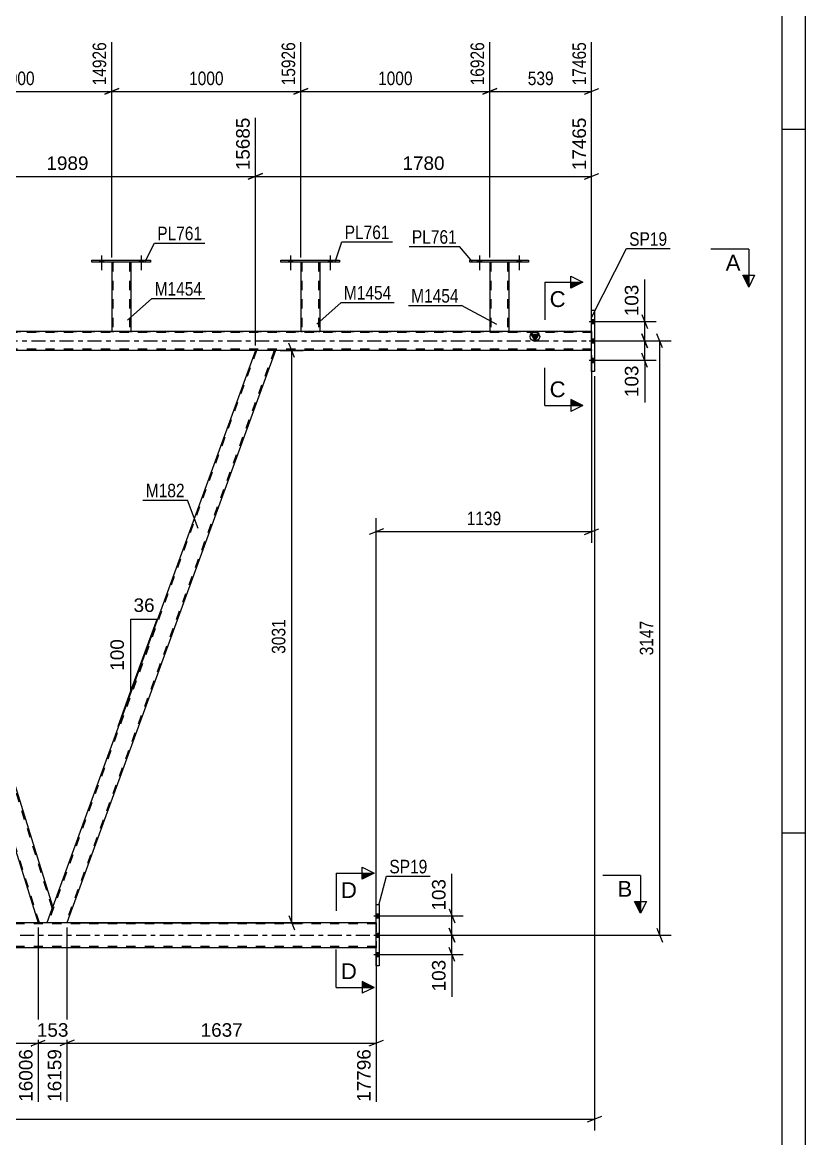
# Model space of a CAD drawing. Header units: millimetres. Extents: x -116 to 725, y -402 to 192.
# Drawn here: x 559.4 to 725.2, y -169 to 67.5 of the extents above; entities that cross this region are included whole.
import ezdxf

# ---------------------------------------------------------------- set-up
doc = ezdxf.new("R2010")
doc.units = ezdxf.units.MM
doc.linetypes.add('DXK_LINE_DOT2', pattern=[3.9198, 1.9599, -1.9599])
doc.linetypes.add('DXK_LINE_DOT3', pattern=[5.9187, 2.979, -0.9799, 0.9799, -0.9799])
doc.styles.add('Arial', font='ARIAL.TTF', dxfattribs={"height": 0.2})
doc.styles.add('Arial Narrow', font='ARIALN.TTF', dxfattribs={"height": 0.2})

# ---------------------------------------------------------------- blocks, each defined once
blk = doc.blocks.new('Unknown-203723472-1133')
at = {"color": 5, "linetype": 'Continuous'}
for p, q in [((725.23, -402.25), (725.23, 191.75)), ((720.23, -397.25), (720.23, 186.75)), ((725.23, 44.75), (720.23, 44.75)), ((725.23, -104.25), (720.23, -104.25))]:
    blk.add_line(p, q, dxfattribs=at)
blk = doc.blocks.new('Bolt-203723472-4488 - 4481')
at = {"linetype": 'Continuous'}
for points in [[(655.73, 16.64), (656.61, 16.64), (656.61, 17.12), (655.73, 17.12)], [(664.13, 16.64), (665.01, 16.64), (665.01, 17.12), (664.13, 17.12)]]:
    blk.add_hatch(color=1, dxfattribs=at).paths.add_polyline_path(points)
at = {"color": 1, "linetype": 'Continuous'}
for p, q in [((655.73, 17.12), (655.73, 16.64)), ((656.17, 18.12), (656.17, 15)), ((656.61, 17.12), (656.61, 16.64)), ((664.13, 17.12), (664.13, 16.64)), ((664.57, 18.12), (664.57, 15)), ((665.01, 17.12), (665.01, 16.64))]:
    blk.add_line(p, q, dxfattribs=at)
blk = doc.blocks.new('Bolt-203723472-4487 - 4481')
at = {"linetype": 'Continuous'}
for points in [[(655.73, 16.64), (656.61, 16.64), (656.61, 17.12), (655.73, 17.12)], [(664.13, 16.64), (665.01, 16.64), (665.01, 17.12), (664.13, 17.12)]]:
    blk.add_hatch(color=1, dxfattribs=at).paths.add_polyline_path(points)
at = {"color": 1, "linetype": 'Continuous'}
for p, q in [((655.73, 17.12), (655.73, 16.64)), ((656.17, 18.12), (656.17, 15)), ((656.61, 17.12), (656.61, 16.64)), ((664.13, 17.12), (664.13, 16.64)), ((664.57, 18.12), (664.57, 15)), ((665.01, 17.12), (665.01, 16.64))]:
    blk.add_line(p, q, dxfattribs=at)
blk = doc.blocks.new('Bolt-203723472-4489 - 4481')
at = {"linetype": 'Continuous'}
for points in [[(615.73, 16.64), (616.61, 16.64), (616.61, 17.12), (615.73, 17.12)], [(624.13, 16.64), (625.01, 16.64), (625.01, 17.12), (624.13, 17.12)]]:
    blk.add_hatch(color=1, dxfattribs=at).paths.add_polyline_path(points)
at = {"color": 1, "linetype": 'Continuous'}
for p, q in [((615.73, 17.12), (615.73, 16.64)), ((616.17, 18.12), (616.17, 15)), ((616.61, 17.12), (616.61, 16.64)), ((624.13, 17.12), (624.13, 16.64)), ((624.57, 18.12), (624.57, 15)), ((625.01, 17.12), (625.01, 16.64))]:
    blk.add_line(p, q, dxfattribs=at)
blk = doc.blocks.new('Bolt-203723472-4490 - 4481')
at = {"linetype": 'Continuous'}
for points in [[(615.73, 16.64), (616.61, 16.64), (616.61, 17.12), (615.73, 17.12)], [(624.13, 16.64), (625.01, 16.64), (625.01, 17.12), (624.13, 17.12)]]:
    blk.add_hatch(color=1, dxfattribs=at).paths.add_polyline_path(points)
at = {"color": 1, "linetype": 'Continuous'}
for p, q in [((615.73, 17.12), (615.73, 16.64)), ((616.17, 18.12), (616.17, 15)), ((616.61, 17.12), (616.61, 16.64)), ((624.13, 17.12), (624.13, 16.64)), ((624.57, 18.12), (624.57, 15)), ((625.01, 17.12), (625.01, 16.64))]:
    blk.add_line(p, q, dxfattribs=at)
blk = doc.blocks.new('Bolt-203723472-4491 - 4481')
at = {"linetype": 'Continuous'}
for points in [[(575.73, 16.64), (576.61, 16.64), (576.61, 17.12), (575.73, 17.12)], [(584.13, 16.64), (585.01, 16.64), (585.01, 17.12), (584.13, 17.12)]]:
    blk.add_hatch(color=1, dxfattribs=at).paths.add_polyline_path(points)
at = {"color": 1, "linetype": 'Continuous'}
for p, q in [((575.73, 17.12), (575.73, 16.64)), ((576.17, 18.12), (576.17, 15)), ((576.61, 17.12), (576.61, 16.64)), ((584.13, 17.12), (584.13, 16.64)), ((584.57, 18.12), (584.57, 15)), ((585.01, 17.12), (585.01, 16.64))]:
    blk.add_line(p, q, dxfattribs=at)
blk = doc.blocks.new('Bolt-203723472-4492 - 4481')
at = {"linetype": 'Continuous'}
for points in [[(575.73, 16.64), (576.61, 16.64), (576.61, 17.12), (575.73, 17.12)], [(584.13, 16.64), (585.01, 16.64), (585.01, 17.12), (584.13, 17.12)]]:
    blk.add_hatch(color=1, dxfattribs=at).paths.add_polyline_path(points)
at = {"color": 1, "linetype": 'Continuous'}
for p, q in [((575.73, 17.12), (575.73, 16.64)), ((576.17, 18.12), (576.17, 15)), ((576.61, 17.12), (576.61, 16.64)), ((584.13, 17.12), (584.13, 16.64)), ((584.57, 18.12), (584.57, 15)), ((585.01, 17.12), (585.01, 16.64))]:
    blk.add_line(p, q, dxfattribs=at)
blk = doc.blocks.new('Part-203723472-4608 - 4481')
at = {"color": 7, "linetype": 'DXK_LINE_DOT2'}
for p, q in [((578.37, 16.65), (578.37, 16.65)), ((578.37, 16.65), (578.37, 16.64)), ((578.37, 16.64), (578.37, 16.65)), ((578.41, 16.65), (578.37, 16.65)), ((578.37, 16.65), (578.41, 16.65)), ((578.52, 16.65), (578.41, 16.65)), ((578.41, 16.65), (578.52, 16.65)), ((578.63, 16.65), (578.52, 16.65)), ((578.52, 16.65), (578.67, 16.65)), ((578.61, 16.65), (578.61, 16.65)), ((578.61, 16.65), (578.61, 2)), ((578.63, 16.65), (578.61, 16.65)), ((578.61, 16.65), (578.63, 16.65)), ((582.08, 16.65), (578.63, 16.65)), ((578.69, 16.65), (578.63, 16.65)), ((578.63, 16.65), (578.69, 16.65)), ((582.08, 16.65), (578.67, 16.65)), ((581.99, 16.65), (578.69, 16.65)), ((578.69, 16.65), (578.76, 16.65)), ((582.06, 16.65), (578.76, 16.65)), ((582.06, 16.65), (581.99, 16.65)), ((582.12, 16.65), (582.06, 16.65)), ((582.06, 16.65), (582.12, 16.65)), ((582.08, 16.65), (582.23, 16.65)), ((582.23, 16.65), (582.08, 16.65)), ((582.13, 16.65), (582.12, 16.65)), ((582.12, 16.65), (582.13, 16.65)), ((582.13, 16.65), (582.13, 16.65)), ((582.13, 16.65), (582.13, 2)), ((582.23, 16.65), (582.34, 16.65)), ((582.34, 16.65), (582.23, 16.65)), ((582.34, 16.65), (582.37, 16.65)), ((582.37, 16.65), (582.34, 16.65)), ((582.37, 16.65), (582.37, 16.65)), ((582.37, 16.65), (582.37, 16.64)), ((582.37, 16.64), (582.37, 16.65)), ((578.37, 2), (578.41, 2)), ((578.41, 2), (578.52, 2)), ((578.52, 2), (578.67, 2)), ((578.63, 2), (578.61, 2)), ((578.61, 2), (578.63, 2)), ((578.69, 2), (578.63, 2)), ((578.63, 2), (578.67, 2)), ((582.08, 2), (578.67, 2)), ((578.67, 2), (578.69, 2)), ((581.99, 2), (578.69, 2)), ((578.69, 2), (578.76, 2)), ((582.12, 2), (578.76, 2)), ((582.06, 2), (581.99, 2)), ((582.12, 2), (582.06, 2)), ((582.08, 2), (582.23, 2)), ((582.13, 2), (582.12, 2)), ((582.12, 2), (582.13, 2)), ((582.23, 2), (582.34, 2)), ((582.34, 2), (582.37, 2))]:
    blk.add_line(p, q, dxfattribs=at)
at = {"color": 2, "linetype": 'Continuous'}
for p, q in [((578.37, 16.64), (578.37, 2)), ((582.37, 16.64), (582.37, 2)), ((578.41, 2), (578.37, 2)), ((578.52, 2), (578.41, 2)), ((578.67, 2), (578.52, 2)), ((582.08, 2), (578.67, 2)), ((582.23, 2), (582.08, 2)), ((582.34, 2), (582.23, 2)), ((582.37, 2), (582.34, 2))]:
    blk.add_line(p, q, dxfattribs=at)
blk = doc.blocks.new('Part-203723472-4583 - 4481')
at = {"color": 2, "linetype": 'Continuous'}
for p, q in [((654.17, 16.64), (654.17, 17.12)), ((654.17, 17.12), (666.57, 17.12)), ((666.57, 16.64), (654.17, 16.64)), ((666.57, 17.12), (666.57, 16.64))]:
    blk.add_line(p, q, dxfattribs=at)
blk = doc.blocks.new('Part-203723472-4598 - 4481')
at = {"color": 7, "linetype": 'DXK_LINE_DOT2'}
for p, q in [((618.37, 16.65), (618.37, 16.65)), ((618.37, 16.65), (618.37, 16.64)), ((618.37, 16.64), (618.37, 16.65)), ((618.41, 16.65), (618.37, 16.65)), ((618.37, 16.65), (618.41, 16.65)), ((618.51, 16.65), (618.41, 16.65)), ((618.41, 16.65), (618.51, 16.65)), ((618.63, 16.65), (618.51, 16.65)), ((618.51, 16.65), (618.67, 16.65)), ((618.61, 16.65), (618.61, 16.65)), ((618.61, 16.65), (618.61, 2)), ((618.63, 16.65), (618.61, 16.65)), ((618.61, 16.65), (618.63, 16.65)), ((622.08, 16.65), (618.63, 16.65)), ((618.68, 16.65), (618.63, 16.65)), ((618.63, 16.65), (618.68, 16.65)), ((622.08, 16.65), (618.67, 16.65)), ((621.99, 16.65), (618.68, 16.65)), ((618.68, 16.65), (618.76, 16.65)), ((622.06, 16.65), (618.76, 16.65)), ((622.06, 16.65), (621.99, 16.65)), ((622.12, 16.65), (622.06, 16.65)), ((622.06, 16.65), (622.12, 16.65)), ((622.08, 16.65), (622.23, 16.65)), ((622.23, 16.65), (622.08, 16.65)), ((622.13, 16.65), (622.12, 16.65)), ((622.12, 16.65), (622.13, 16.65)), ((622.13, 16.65), (622.13, 16.65)), ((622.13, 16.65), (622.13, 2)), ((622.23, 16.65), (622.34, 16.65)), ((622.34, 16.65), (622.23, 16.65)), ((622.34, 16.65), (622.37, 16.65)), ((622.37, 16.65), (622.34, 16.65)), ((622.37, 16.65), (622.37, 16.65)), ((622.37, 16.65), (622.37, 16.64)), ((622.37, 16.64), (622.37, 16.65)), ((618.37, 2), (618.41, 2)), ((618.41, 2), (618.51, 2)), ((618.51, 2), (618.67, 2)), ((618.63, 2), (618.61, 2)), ((618.61, 2), (618.63, 2)), ((618.68, 2), (618.63, 2)), ((618.63, 2), (618.67, 2)), ((622.08, 2), (618.67, 2)), ((618.67, 2), (618.68, 2)), ((621.99, 2), (618.68, 2)), ((618.68, 2), (618.76, 2)), ((622.12, 2), (618.76, 2)), ((622.06, 2), (621.99, 2)), ((622.12, 2), (622.06, 2)), ((622.08, 2), (622.23, 2)), ((622.13, 2), (622.12, 2)), ((622.12, 2), (622.13, 2)), ((622.23, 2), (622.34, 2)), ((622.34, 2), (622.37, 2))]:
    blk.add_line(p, q, dxfattribs=at)
at = {"color": 2, "linetype": 'Continuous'}
for p, q in [((618.37, 16.64), (618.37, 2)), ((622.37, 16.64), (622.37, 2)), ((618.41, 2), (618.37, 2)), ((618.51, 2), (618.41, 2)), ((618.67, 2), (618.51, 2)), ((622.08, 2), (618.67, 2)), ((622.23, 2), (622.08, 2)), ((622.34, 2), (622.23, 2)), ((622.37, 2), (622.34, 2))]:
    blk.add_line(p, q, dxfattribs=at)
blk = doc.blocks.new('Part-203723472-4588 - 4481')
at = {"color": 7, "linetype": 'DXK_LINE_DOT2'}
for p, q in [((658.37, 16.65), (658.37, 16.65)), ((658.37, 16.65), (658.37, 16.64)), ((658.37, 16.64), (658.37, 16.65)), ((658.41, 16.65), (658.37, 16.65)), ((658.37, 16.65), (658.41, 16.65)), ((658.52, 16.65), (658.41, 16.65)), ((658.41, 16.65), (658.52, 16.65)), ((658.63, 16.65), (658.52, 16.65)), ((658.52, 16.65), (658.67, 16.65)), ((658.61, 16.65), (658.61, 16.65)), ((658.61, 16.65), (658.61, 2)), ((658.63, 16.65), (658.61, 16.65)), ((658.61, 16.65), (658.63, 16.65)), ((662.08, 16.65), (658.63, 16.65)), ((658.68, 16.65), (658.63, 16.65)), ((658.63, 16.65), (658.68, 16.65)), ((662.08, 16.65), (658.67, 16.65)), ((661.99, 16.65), (658.68, 16.65)), ((658.68, 16.65), (658.76, 16.65)), ((662.06, 16.65), (658.76, 16.65)), ((662.06, 16.65), (661.99, 16.65)), ((662.12, 16.65), (662.06, 16.65)), ((662.06, 16.65), (662.12, 16.65)), ((662.08, 16.65), (662.23, 16.65)), ((662.23, 16.65), (662.08, 16.65)), ((662.13, 16.65), (662.12, 16.65)), ((662.12, 16.65), (662.13, 16.65)), ((662.13, 16.65), (662.13, 16.65)), ((662.13, 16.65), (662.13, 2)), ((662.23, 16.65), (662.34, 16.65)), ((662.34, 16.65), (662.23, 16.65)), ((662.34, 16.65), (662.37, 16.65)), ((662.37, 16.65), (662.34, 16.65)), ((662.37, 16.65), (662.37, 16.65)), ((662.37, 16.65), (662.37, 16.64)), ((662.37, 16.64), (662.37, 16.65)), ((658.37, 2), (658.41, 2)), ((658.41, 2), (658.52, 2)), ((658.52, 2), (658.67, 2)), ((658.63, 2), (658.61, 2)), ((658.61, 2), (658.63, 2)), ((658.68, 2), (658.63, 2)), ((658.63, 2), (658.67, 2)), ((662.08, 2), (658.67, 2)), ((658.67, 2), (658.68, 2)), ((661.99, 2), (658.68, 2)), ((658.68, 2), (658.76, 2)), ((662.12, 2), (658.76, 2)), ((662.06, 2), (661.99, 2)), ((662.12, 2), (662.06, 2)), ((662.08, 2), (662.23, 2)), ((662.13, 2), (662.12, 2)), ((662.12, 2), (662.13, 2)), ((662.23, 2), (662.34, 2)), ((662.34, 2), (662.37, 2))]:
    blk.add_line(p, q, dxfattribs=at)
at = {"color": 2, "linetype": 'Continuous'}
for p, q in [((658.37, 16.64), (658.37, 2)), ((662.37, 16.64), (662.37, 2)), ((658.41, 2), (658.37, 2)), ((658.52, 2), (658.41, 2)), ((658.67, 2), (658.52, 2)), ((662.08, 2), (658.67, 2)), ((662.23, 2), (662.08, 2)), ((662.34, 2), (662.23, 2)), ((662.37, 2), (662.34, 2))]:
    blk.add_line(p, q, dxfattribs=at)
blk = doc.blocks.new('Part-203723472-4593 - 4481')
at = {"color": 2, "linetype": 'Continuous'}
for p, q in [((614.17, 16.64), (614.17, 17.12)), ((614.17, 17.12), (626.57, 17.12)), ((626.57, 16.64), (614.17, 16.64)), ((626.57, 17.12), (626.57, 16.64))]:
    blk.add_line(p, q, dxfattribs=at)
blk = doc.blocks.new('Part-203723472-4603 - 4481')
at = {"color": 2, "linetype": 'Continuous'}
for p, q in [((574.17, 16.64), (574.17, 17.12)), ((574.17, 17.12), (586.57, 17.12)), ((586.57, 16.64), (574.17, 16.64)), ((586.57, 17.12), (586.57, 16.64))]:
    blk.add_line(p, q, dxfattribs=at)
blk = doc.blocks.new('Part-203723472-4870 - 4481')
at = {"color": 7, "linetype": 'DXK_LINE_DOT2'}
for p, q in [((634.35, -123.46), (-44.75, -123.46)), ((634.35, -123.22), (634.35, -128.5)), ((634.35, -128.26), (-44.75, -128.26))]:
    blk.add_line(p, q, dxfattribs=at)
at = {"color": 2, "linetype": 'Continuous'}
for p, q in [((634.35, -123.22), (488.21, -123.22)), ((634.35, -128.5), (488.21, -128.5))]:
    blk.add_line(p, q, dxfattribs=at)
at = {"color": 7, "linetype": 'DXK_LINE_DOT3'}
blk.add_line((-44.75, -125.86), (634.35, -125.86), dxfattribs=at)
blk = doc.blocks.new('Part-203723472-4764 - 4481')
at = {"linetype": 'Continuous'}
blk.add_hatch(color=2, dxfattribs=at).paths.add_polyline_path([(667.93, 0), (667.13, 1.4), (668.73, 1.4)])
at = {"color": 7, "linetype": 'DXK_LINE_DOT2'}
for p, q in [((679.93, 1.76), (-18.66, 1.76)), ((8.39, 2), (679.93, 2)), ((582.37, 2), (578.37, 2)), ((622.37, 2), (618.37, 2)), ((662.37, 2), (658.37, 2)), ((679.93, 2), (679.93, -2)), ((679.93, -1.76), (-18.66, -1.76)), ((613, -2), (608.75, -2))]:
    blk.add_line(p, q, dxfattribs=at)
at = {"color": 2, "linetype": 'Continuous'}
for p, q in [((578.37, 2), (542.37, 2)), ((618.37, 2), (582.37, 2)), ((658.37, 2), (622.37, 2)), ((679.93, 2), (662.37, 2)), ((667.93, 0), (667.13, 1.4)), ((667.13, 1.4), (668.73, 1.4)), ((668.73, 1.4), (667.93, 0)), ((608.75, -2), (529.19, -2)), ((679.93, -2), (613, -2))]:
    blk.add_line(p, q, dxfattribs=at)
at = {"color": 7, "linetype": 'DXK_LINE_DOT3'}
blk.add_line((-18.66, 0), (679.93, 0), dxfattribs=at)
at = {"color": 2, "linetype": 'Continuous'}
blk.add_circle((667.93, 0.9), 1, dxfattribs=at)
blk = doc.blocks.new('Bolt-203723472-4808 - 4481')
at = {"linetype": 'Continuous'}
for points in [[(634.99, -122.2), (634.99, -121.32), (634.35, -121.32), (634.35, -122.2)], [(634.99, -122.2), (634.99, -121.32), (634.35, -121.32), (634.35, -122.2)], [(634.99, -122.2), (634.99, -121.32), (634.35, -121.32), (634.35, -122.2)], [(634.99, -126.3), (634.99, -125.42), (634.35, -125.42), (634.35, -126.3)], [(634.99, -126.3), (634.99, -125.42), (634.35, -125.42), (634.35, -126.3)], [(634.99, -130.4), (634.99, -129.52), (634.35, -129.52), (634.35, -130.4)], [(634.99, -130.4), (634.99, -129.52), (634.35, -129.52), (634.35, -130.4)], [(634.99, -130.4), (634.99, -129.52), (634.35, -129.52), (634.35, -130.4)]]:
    blk.add_hatch(color=1, dxfattribs=at).paths.add_polyline_path(points)
at = {"color": 1, "linetype": 'Continuous'}
for p, q in [((633.83, -121.76), (637.15, -121.76)), ((633.83, -121.76), (637.15, -121.76)), ((633.83, -121.76), (637.15, -121.76)), ((634.35, -121.32), (634.99, -121.32)), ((634.35, -121.32), (634.99, -121.32)), ((634.35, -121.32), (634.99, -121.32)), ((634.35, -122.2), (634.99, -122.2)), ((634.35, -122.2), (634.99, -122.2)), ((634.35, -122.2), (634.99, -122.2)), ((633.83, -125.86), (637.15, -125.86)), ((633.83, -125.86), (637.15, -125.86)), ((634.35, -125.42), (634.99, -125.42)), ((634.35, -125.42), (634.99, -125.42)), ((634.35, -126.3), (634.99, -126.3)), ((634.35, -126.3), (634.99, -126.3)), ((633.83, -129.96), (637.15, -129.96)), ((633.83, -129.96), (637.15, -129.96)), ((633.83, -129.96), (637.15, -129.96)), ((634.35, -129.52), (634.99, -129.52)), ((634.35, -129.52), (634.99, -129.52)), ((634.35, -129.52), (634.99, -129.52)), ((634.35, -130.4), (634.99, -130.4)), ((634.35, -130.4), (634.99, -130.4)), ((634.35, -130.4), (634.99, -130.4))]:
    blk.add_line(p, q, dxfattribs=at)
blk = doc.blocks.new('Bolt-203723472-4809 - 4481')
at = {"linetype": 'Continuous'}
for points in [[(680.57, 3.66), (680.57, 4.54), (679.93, 4.54), (679.93, 3.66)], [(680.57, 3.66), (680.57, 4.54), (679.93, 4.54), (679.93, 3.66)], [(680.57, 3.66), (680.57, 4.54), (679.93, 4.54), (679.93, 3.66)], [(680.57, -0.44), (680.57, 0.44), (679.93, 0.44), (679.93, -0.44)], [(680.57, -0.44), (680.57, 0.44), (679.93, 0.44), (679.93, -0.44)], [(680.57, -4.54), (680.57, -3.66), (679.93, -3.66), (679.93, -4.54)], [(680.57, -4.54), (680.57, -3.66), (679.93, -3.66), (679.93, -4.54)], [(680.57, -4.54), (680.57, -3.66), (679.93, -3.66), (679.93, -4.54)]]:
    blk.add_hatch(color=1, dxfattribs=at).paths.add_polyline_path(points)
at = {"color": 1, "linetype": 'Continuous'}
for p, q in [((679.41, 4.1), (682.73, 4.1)), ((679.41, 4.1), (682.73, 4.1)), ((679.41, 4.1), (682.73, 4.1)), ((679.93, 4.54), (680.57, 4.54)), ((679.93, 4.54), (680.57, 4.54)), ((679.93, 4.54), (680.57, 4.54)), ((679.93, 3.66), (680.57, 3.66)), ((679.93, 3.66), (680.57, 3.66)), ((679.93, 3.66), (680.57, 3.66)), ((679.93, 0.44), (680.57, 0.44)), ((679.93, 0.44), (680.57, 0.44)), ((679.41, 0), (682.73, 0)), ((679.41, 0), (682.73, 0)), ((679.93, -0.44), (680.57, -0.44)), ((679.93, -0.44), (680.57, -0.44)), ((679.41, -4.1), (682.73, -4.1)), ((679.41, -4.1), (682.73, -4.1)), ((679.41, -4.1), (682.73, -4.1)), ((679.93, -3.66), (680.57, -3.66)), ((679.93, -3.66), (680.57, -3.66)), ((679.93, -3.66), (680.57, -3.66)), ((679.93, -4.54), (680.57, -4.54)), ((679.93, -4.54), (680.57, -4.54)), ((679.93, -4.54), (680.57, -4.54))]:
    blk.add_line(p, q, dxfattribs=at)
blk = doc.blocks.new('Part-203723472-4885 - 4481')
at = {"color": 2, "linetype": 'Continuous'}
for p, q in [((634.35, -132.36), (634.35, -119.36)), ((634.35, -119.36), (634.99, -119.36)), ((634.99, -119.36), (634.99, -132.36)), ((634.99, -132.36), (634.35, -132.36))]:
    blk.add_line(p, q, dxfattribs=at)
blk = doc.blocks.new('Part-203723472-4890 - 4481')
at = {"color": 2, "linetype": 'Continuous'}
for p, q in [((679.93, -6.5), (679.93, 6.5)), ((679.93, 6.5), (680.57, 6.5)), ((680.57, 6.5), (680.57, -6.5)), ((680.57, -6.5), (679.93, -6.5))]:
    blk.add_line(p, q, dxfattribs=at)
blk = doc.blocks.new('Part-203723472-4949 - 4481')
at = {"color": 7, "linetype": 'DXK_LINE_DOT2'}
for p, q in [((609, -2), (564.88, -123.22)), ((612.75, -2), (568.63, -123.22)), ((612.96, -2), (612.85, -2)), ((613, -2), (612.96, -2)), ((565.89, -119.75), (564.63, -123.22)), ((568.88, -123.22), (564.63, -123.22))]:
    blk.add_line(p, q, dxfattribs=at)
at = {"color": 2, "linetype": 'Continuous'}
for p, q in [((608.75, -2), (565.89, -119.75)), ((613, -2), (568.88, -123.22)), ((612.49, -2), (608.75, -2)), ((612.49, -2), (613, -2))]:
    blk.add_line(p, q, dxfattribs=at)
blk = doc.blocks.new('Part-203723472-4954 - 4481')
at = {"color": 2, "linetype": 'Continuous'}
for p, q in [((527.87, -2), (526.32, -6.25)), ((529.19, -2), (527.87, -2)), ((565.89, -119.75), (529.19, -2)), ((526.32, -6.25), (562.78, -123.22)), ((565.62, -120.49), (564.63, -123.22)), ((565.89, -119.75), (565.62, -120.49))]:
    blk.add_line(p, q, dxfattribs=at)
at = {"color": 7, "linetype": 'DXK_LINE_DOT2'}
for p, q in [((565.75, -120.12), (528.93, -2)), ((563.03, -123.22), (526.46, -5.88)), ((565.87, -119.81), (565.62, -120.49)), ((564.63, -123.22), (562.78, -123.22))]:
    blk.add_line(p, q, dxfattribs=at)
blk = doc.blocks.new('StraightDimension-203723472-5049 - 4481')
at = {"color": 7, "linetype": 'Continuous'}
for p, q in [((649.75, -124.36), (650.95, -127.36)), ((635.99, -125.86), (652.75, -125.86)), ((650.35, -129.96), (650.35, -125.86)), ((635.99, -129.96), (652.75, -129.96)), ((650.95, -131.46), (649.75, -128.46))]:
    blk.add_line(p, q, dxfattribs=at)
at = {"color": 0}
blk.add_wipeout([(649.6, -130.49), (645.4, -130.49), (645.4, -138.36), (649.6, -138.36)], dxfattribs=at)
at = {"color": 7, "linetype": 'Continuous'}
blk.add_line((650.35, -129.96), (650.35, -138.88), dxfattribs=at)
blk.add_line((650.35, -129.96), (650.35, -138.88), dxfattribs=at)
at = {"color": 3, "style": 'Arial'}
blk.add_text('103', height=2.865, rotation=90.0002, dxfattribs=at).set_placement((649, -137.76))
blk = doc.blocks.new('StraightDimension-203723472-5657 - 4481')
at = {"color": 7, "linetype": 'Continuous'}
for p, q in [((483.75, -124.22), (483.75, -161.13)), ((562.78, -124.22), (562.78, -161.13)), ((485.25, -148.11), (482.25, -149.31)), ((483.75, -148.71), (562.78, -148.71)), ((561.28, -149.31), (564.28, -148.11))]:
    blk.add_line(p, q, dxfattribs=at)
at = {"color": 0}
blk.add_wipeout([(528.31, -147.96), (528.31, -143.76), (518.22, -143.76), (518.22, -147.96)], dxfattribs=at)
at = {"color": 0, "linetype": 'Continuous'}
blk.add_wipeout([(562.18, -149.41), (557.98, -149.41), (557.98, -161.73), (562.18, -161.73)], dxfattribs=at)
at = {"color": 3, "style": 'Arial'}
blk.add_text('1976', height=2.865, dxfattribs=at).set_placement((518.82, -147.36))
at = {"color": 3, "linetype": 'Continuous', "style": 'Arial'}
blk.add_text('16006', height=2.865, rotation=90.0002, dxfattribs=at).set_placement((561.58, -161.13))
blk = doc.blocks.new('StraightDimension-203723472-5127 - 4481')
at = {"color": 7, "linetype": 'Continuous'}
for p, q in [((680.57, -7.5), (680.57, -167.2)), ((-58.81, -164.8), (680.57, -164.8)), ((679.07, -165.4), (682.07, -164.2))]:
    blk.add_line(p, q, dxfattribs=at)
blk = doc.blocks.new('StraightDimension-203723472-5059 - 4481')
at = {"color": 7, "linetype": 'Continuous'}
for p, q in [((649.75, -120.26), (650.95, -123.26)), ((635.99, -121.76), (652.75, -121.76)), ((650.35, -125.86), (650.35, -121.76)), ((650.95, -127.36), (649.75, -124.36)), ((635.99, -125.86), (652.75, -125.86))]:
    blk.add_line(p, q, dxfattribs=at)
at = {"color": 0}
blk.add_wipeout([(649.6, -113.36), (645.4, -113.36), (645.4, -121.24), (649.6, -121.24)], dxfattribs=at)
at = {"color": 7, "linetype": 'Continuous'}
blk.add_line((650.35, -121.76), (650.35, -112.84), dxfattribs=at)
blk.add_line((650.35, -121.76), (650.35, -112.84), dxfattribs=at)
at = {"color": 3, "style": 'Arial'}
blk.add_text('103', height=2.865, rotation=90.0002, dxfattribs=at).set_placement((649, -120.64))
blk = doc.blocks.new('StraightDimension-203723472-5109 - 4481')
at = {"color": 7, "linetype": 'Continuous'}
for p, q in [((679.93, -3), (679.93, -42.77)), ((634.35, -122.22), (634.35, -37.52)), ((635.85, -39.77), (632.85, -40.97)), ((678.43, -40.97), (681.43, -39.77)), ((634.35, -40.37), (679.93, -40.37))]:
    blk.add_line(p, q, dxfattribs=at)
at = {"color": 0}
blk.add_wipeout([(661.4, -39.62), (661.4, -35.42), (652.88, -35.42), (652.88, -39.62)], dxfattribs=at)
at = {"color": 3, "style": 'Arial Narrow'}
blk.add_text('1139', height=2.863, dxfattribs=at).set_placement((653.48, -39.02))
blk = doc.blocks.new('StraightDimension-203723472-5249 - 4481')
at = {"color": 7, "linetype": 'Continuous'}
for p, q in [((614, -2), (618.85, -2)), ((617.05, -3.5), (615.85, -0.5)), ((616.45, -123.22), (616.45, -2)), ((615.85, -121.72), (617.05, -124.72)), ((569.88, -123.22), (618.85, -123.22))]:
    blk.add_line(p, q, dxfattribs=at)
at = {"color": 0}
blk.add_wipeout([(615.7, -58.35), (611.5, -58.35), (611.5, -66.87), (615.7, -66.87)], dxfattribs=at)
at = {"color": 3, "style": 'Arial Narrow'}
blk.add_text('3031', height=2.863, rotation=90.0002, dxfattribs=at).set_placement((615.1, -66.27))
blk = doc.blocks.new('StraightDimension-203723472-5292 - 4481')
at = {"color": 7, "linetype": 'Continuous'}
for p, q in [((694.93, -1.5), (693.73, 1.5)), ((681.57, 0), (696.73, 0)), ((694.33, -125.86), (694.33, 0)), ((693.73, -124.36), (694.93, -127.36)), ((635.99, -125.86), (696.73, -125.86))]:
    blk.add_line(p, q, dxfattribs=at)
at = {"color": 0}
blk.add_wipeout([(693.58, -58.67), (689.38, -58.67), (689.38, -67.19), (693.58, -67.19)], dxfattribs=at)
at = {"color": 3, "style": 'Arial Narrow'}
blk.add_text('3147', height=2.863, rotation=90.0002, dxfattribs=at).set_placement((692.98, -66.59))
blk = doc.blocks.new('StraightDimension-203723472-5349 - 4481')
at = {"color": 7, "linetype": 'Continuous'}
for p, q in [((568.88, -124.22), (568.88, -161.13)), ((634.35, -129.5), (634.35, -161.13)), ((570.38, -148.11), (567.38, -149.31)), ((568.88, -148.71), (634.35, -148.71)), ((632.85, -149.31), (635.85, -148.11))]:
    blk.add_line(p, q, dxfattribs=at)
at = {"color": 0}
blk.add_wipeout([(606.66, -147.96), (606.66, -143.76), (596.57, -143.76), (596.57, -147.96)], dxfattribs=at)
at = {"color": 0, "linetype": 'Continuous'}
blk.add_wipeout([(633.75, -149.41), (629.55, -149.41), (629.55, -161.73), (633.75, -161.73)], dxfattribs=at)
at = {"color": 3, "style": 'Arial'}
blk.add_text('1637', height=2.865, dxfattribs=at).set_placement((597.17, -147.36))
at = {"color": 3, "linetype": 'Continuous', "style": 'Arial'}
blk.add_text('17796', height=2.865, rotation=90.0002, dxfattribs=at).set_placement((633.15, -161.13))
blk = doc.blocks.new('StraightDimension-203723472-5681 - 4481')
at = {"color": 7, "linetype": 'Continuous'}
for p, q in [((562.78, -124.22), (562.78, -161.13)), ((568.88, -124.22), (568.88, -161.13)), ((561.28, -149.31), (564.28, -148.11)), ((562.78, -148.71), (568.88, -148.71)), ((570.38, -148.11), (567.38, -149.31))]:
    blk.add_line(p, q, dxfattribs=at)
at = {"color": 0}
blk.add_wipeout([(569.77, -147.96), (569.77, -143.76), (561.9, -143.76), (561.9, -147.96)], dxfattribs=at)
at = {"color": 0, "linetype": 'Continuous'}
blk.add_wipeout([(568.28, -149.41), (564.08, -149.41), (564.08, -161.73), (568.28, -161.73)], dxfattribs=at)
at = {"color": 3, "style": 'Arial'}
blk.add_text('153', height=2.865, dxfattribs=at).set_placement((562.5, -147.36))
at = {"color": 3, "linetype": 'Continuous', "style": 'Arial'}
blk.add_text('16159', height=2.865, rotation=90.0002, dxfattribs=at).set_placement((567.68, -161.13))
blk = doc.blocks.new('StraightDimension-203723472-5901 - 4481')
at = {"color": 7, "linetype": 'Continuous'}
for p, q in [((608.75, -1), (608.75, 47.26)), ((679.93, 3), (679.93, 47.26)), ((610.25, 35.45), (607.25, 34.25)), ((608.75, 34.85), (679.93, 34.85)), ((678.43, 34.25), (681.43, 35.45))]:
    blk.add_line(p, q, dxfattribs=at)
at = {"color": 0, "linetype": 'Continuous'}
blk.add_wipeout([(679.33, 47.86), (675.13, 47.86), (675.13, 35.55), (679.33, 35.55)], dxfattribs=at)
at = {"color": 0}
blk.add_wipeout([(649.38, 35.6), (649.38, 39.8), (639.29, 39.8), (639.29, 35.6)], dxfattribs=at)
at = {"color": 3, "linetype": 'Continuous', "style": 'Arial'}
blk.add_text('17465', height=2.865, rotation=90.0002, dxfattribs=at).set_placement((678.73, 36.15))
at = {"color": 3, "style": 'Arial'}
blk.add_text('1780', height=2.865, dxfattribs=at).set_placement((639.89, 36.2))
blk = doc.blocks.new('StraightDimension-203723472-6267 - 4481')
at = {"color": 7, "linetype": 'Continuous'}
for p, q in [((690.57, 1.5), (691.77, -1.5)), ((681.57, 0), (693.57, 0)), ((691.17, -4.1), (691.17, 0)), ((681.57, -4.1), (693.57, -4.1)), ((691.77, -5.6), (690.57, -2.6))]:
    blk.add_line(p, q, dxfattribs=at)
at = {"color": 0}
blk.add_wipeout([(690.42, -4.63), (686.22, -4.63), (686.22, -12.5), (690.42, -12.5)], dxfattribs=at)
at = {"color": 7, "linetype": 'Continuous'}
blk.add_line((691.17, -4.1), (691.17, -13.02), dxfattribs=at)
blk.add_line((691.17, -4.1), (691.17, -13.02), dxfattribs=at)
at = {"color": 3, "style": 'Arial'}
blk.add_text('103', height=2.865, rotation=90.0002, dxfattribs=at).set_placement((689.82, -11.9))
blk = doc.blocks.new('StraightDimension-203723472-6242 - 4481')
at = {"color": 7, "linetype": 'Continuous'}
for p, q in [((529.19, -1), (529.19, 51.76)), ((608.75, -1), (608.75, 47.26)), ((530.69, 35.45), (527.69, 34.25)), ((529.19, 34.85), (608.75, 34.85)), ((607.25, 34.25), (610.25, 35.45))]:
    blk.add_line(p, q, dxfattribs=at)
at = {"color": 0, "linetype": 'Continuous'}
blk.add_wipeout([(608.15, 47.86), (603.95, 47.86), (603.95, 35.55), (608.15, 35.55)], dxfattribs=at)
at = {"color": 0}
blk.add_wipeout([(574.01, 35.6), (574.01, 39.8), (563.92, 39.8), (563.92, 35.6)], dxfattribs=at)
at = {"color": 3, "linetype": 'Continuous', "style": 'Arial'}
blk.add_text('15685', height=2.865, rotation=90.0002, dxfattribs=at).set_placement((607.55, 36.15))
at = {"color": 3, "style": 'Arial'}
blk.add_text('1989', height=2.865, dxfattribs=at).set_placement((564.52, 36.2))
blk = doc.blocks.new('StraightDimension-203723472-6277 - 4481')
at = {"color": 7, "linetype": 'Continuous'}
for p, q in [((690.57, 5.6), (691.77, 2.6)), ((681.57, 4.1), (693.57, 4.1)), ((691.17, 0), (691.17, 4.1)), ((691.77, -1.5), (690.57, 1.5)), ((681.57, 0), (693.57, 0))]:
    blk.add_line(p, q, dxfattribs=at)
at = {"color": 0}
blk.add_wipeout([(690.42, 12.5), (686.22, 12.5), (686.22, 4.62), (690.42, 4.62)], dxfattribs=at)
at = {"color": 7, "linetype": 'Continuous'}
blk.add_line((691.17, 4.1), (691.17, 13.02), dxfattribs=at)
blk.add_line((691.17, 4.1), (691.17, 13.02), dxfattribs=at)
at = {"color": 3, "style": 'Arial'}
blk.add_text('103', height=2.865, rotation=90.0002, dxfattribs=at).set_placement((689.82, 5.23))
blk = doc.blocks.new('StraightDimension-203723472-18537 - 4481')
at = {"color": 7, "linetype": 'Continuous'}
for p, q in [((578.37, 17.65), (578.37, 63.26)), ((618.37, 17.65), (618.37, 63.26)), ((579.87, 53.42), (576.87, 52.22)), ((578.37, 52.82), (618.37, 52.82)), ((616.87, 52.22), (619.87, 53.42))]:
    blk.add_line(p, q, dxfattribs=at)
at = {"color": 0, "linetype": 'Continuous'}
blk.add_wipeout([(617.77, 63.86), (613.57, 63.86), (613.57, 53.52), (617.77, 53.52)], dxfattribs=at)
at = {"color": 0}
blk.add_wipeout([(602.63, 53.57), (602.63, 57.77), (594.12, 57.77), (594.12, 53.57)], dxfattribs=at)
at = {"color": 3, "linetype": 'Continuous', "style": 'Arial Narrow'}
blk.add_text('15926', height=2.863, rotation=90.0002, dxfattribs=at).set_placement((617.17, 54.12))
at = {"color": 3, "style": 'Arial Narrow'}
blk.add_text('1000', height=2.863, dxfattribs=at).set_placement((594.72, 54.17))
blk = doc.blocks.new('StraightDimension-203723472-18535 - 4481')
at = {"color": 7, "linetype": 'Continuous'}
for p, q in [((658.37, 17.65), (658.37, 63.26)), ((679.93, 3), (679.93, 63.26)), ((659.87, 53.42), (656.87, 52.22)), ((658.37, 52.82), (679.93, 52.82)), ((678.43, 52.22), (681.43, 53.42))]:
    blk.add_line(p, q, dxfattribs=at)
at = {"color": 0, "linetype": 'Continuous'}
blk.add_wipeout([(679.33, 63.86), (675.13, 63.86), (675.13, 53.52), (679.33, 53.52)], dxfattribs=at)
at = {"color": 0}
blk.add_wipeout([(672.49, 53.57), (672.49, 57.77), (665.81, 57.77), (665.81, 53.57)], dxfattribs=at)
at = {"color": 3, "linetype": 'Continuous', "style": 'Arial Narrow'}
blk.add_text('17465', height=2.863, rotation=90.0002, dxfattribs=at).set_placement((678.73, 54.12))
at = {"color": 3, "style": 'Arial Narrow'}
blk.add_text('539', height=2.863, dxfattribs=at).set_placement((666.41, 54.17))
blk = doc.blocks.new('StraightDimension-203723472-18536 - 4481')
at = {"color": 7, "linetype": 'Continuous'}
for p, q in [((618.37, 17.65), (618.37, 63.26)), ((658.37, 17.65), (658.37, 63.26)), ((619.87, 53.42), (616.87, 52.22)), ((618.37, 52.82), (658.37, 52.82)), ((656.87, 52.22), (659.87, 53.42))]:
    blk.add_line(p, q, dxfattribs=at)
at = {"color": 0, "linetype": 'Continuous'}
blk.add_wipeout([(657.77, 63.86), (653.57, 63.86), (653.57, 53.52), (657.77, 53.52)], dxfattribs=at)
at = {"color": 0}
blk.add_wipeout([(642.63, 53.57), (642.63, 57.77), (634.12, 57.77), (634.12, 53.57)], dxfattribs=at)
at = {"color": 3, "linetype": 'Continuous', "style": 'Arial Narrow'}
blk.add_text('16926', height=2.863, rotation=90.0002, dxfattribs=at).set_placement((657.17, 54.12))
at = {"color": 3, "style": 'Arial Narrow'}
blk.add_text('1000', height=2.863, dxfattribs=at).set_placement((634.72, 54.17))
blk = doc.blocks.new('StraightDimension-203723472-18538 - 4481')
at = {"color": 7, "linetype": 'Continuous'}
for p, q in [((538.37, 17.65), (538.37, 63.26)), ((578.37, 17.65), (578.37, 63.26)), ((539.87, 53.42), (536.87, 52.22)), ((538.37, 52.82), (578.37, 52.82)), ((576.87, 52.22), (579.87, 53.42))]:
    blk.add_line(p, q, dxfattribs=at)
at = {"color": 0, "linetype": 'Continuous'}
blk.add_wipeout([(577.77, 63.86), (573.57, 63.86), (573.57, 53.52), (577.77, 53.52)], dxfattribs=at)
at = {"color": 0}
blk.add_wipeout([(562.63, 53.57), (562.63, 57.77), (554.12, 57.77), (554.12, 53.57)], dxfattribs=at)
at = {"color": 3, "linetype": 'Continuous', "style": 'Arial Narrow'}
blk.add_text('14926', height=2.863, rotation=90.0002, dxfattribs=at).set_placement((577.17, 54.12))
at = {"color": 3, "style": 'Arial Narrow'}
blk.add_text('1000', height=2.863, dxfattribs=at).set_placement((554.72, 54.17))
blk = doc.blocks.new('AngleDimension-203723472-19014 - 4481')
at = {"color": 7, "linetype": 'Continuous'}
for p, q in [((582.42, -58.9), (587.96, -58.9)), ((582.42, -74.12), (587.96, -58.9)), ((582.42, -74.12), (582.42, -58.9)), ((579.7, -81.6), (582.42, -74.12))]:
    blk.add_line(p, q, dxfattribs=at)
at = {"color": 0}
for points in [[(588.01, -58), (588.01, -53.8), (582.37, -53.8), (582.37, -58)], [(581.52, -62.58), (577.32, -62.58), (577.32, -70.45), (581.52, -70.45)]]:
    blk.add_wipeout(points, dxfattribs=at)
at = {"color": 3, "style": 'Arial'}
blk.add_text('36', height=2.865, dxfattribs=at).set_placement((582.97, -57.4))
blk.add_text('100', height=2.865, rotation=90.0002, dxfattribs=at).set_placement((580.92, -69.85))
blk = doc.blocks.new('Mark-203723472-4579 - 4481')
at = {"color": 0}
blk.add_wipeout([(651.38, 20.58), (651.38, 23.58), (641.88, 23.58), (641.88, 20.58)], dxfattribs=at)
blk.add_wipeout([(651.38, 20.58), (651.38, 23.58), (641.88, 23.58), (641.88, 20.58)], dxfattribs=at)
at = {"color": 30, "linetype": 'Continuous'}
for p in [(641.28, 19.98), (654.76, 16.64)]:
    blk.add_line(p, (651.98, 19.98), dxfattribs=at)
at = {"color": 3, "style": 'Arial Narrow'}
blk.add_text('PL761', height=2.863, dxfattribs=at).set_placement((641.88, 20.58))
blk = doc.blocks.new('Mark-203723472-4584 - 4481')
at = {"color": 0}
blk.add_wipeout([(651.78, 8.11), (651.78, 11.11), (641.73, 11.11), (641.73, 8.11)], dxfattribs=at)
blk.add_wipeout([(651.78, 8.11), (651.78, 11.11), (641.73, 11.11), (641.73, 8.11)], dxfattribs=at)
at = {"color": 30, "linetype": 'Continuous'}
for p in [(641.13, 7.51), (659.88, 3.49)]:
    blk.add_line(p, (652.38, 7.51), dxfattribs=at)
at = {"color": 3, "style": 'Arial Narrow'}
blk.add_text('M1454', height=2.863, dxfattribs=at).set_placement((641.73, 8.11))
blk = doc.blocks.new('Mark-203723472-4589 - 4481')
at = {"color": 0}
blk.add_wipeout([(637.16, 21.57), (637.16, 24.57), (627.66, 24.57), (627.66, 21.57)], dxfattribs=at)
blk.add_wipeout([(637.16, 21.57), (637.16, 24.57), (627.66, 24.57), (627.66, 21.57)], dxfattribs=at)
at = {"color": 30, "linetype": 'Continuous'}
for p, q in [((625.64, 16.73), (627.06, 20.97)), ((627.06, 20.97), (637.76, 20.97))]:
    blk.add_line(p, q, dxfattribs=at)
at = {"color": 3, "style": 'Arial Narrow'}
blk.add_text('PL761', height=2.863, dxfattribs=at).set_placement((627.66, 21.57))
blk = doc.blocks.new('Mark-203723472-4594 - 4481')
at = {"color": 0}
blk.add_wipeout([(637.54, 8.76), (637.54, 11.76), (627.48, 11.76), (627.48, 8.76)], dxfattribs=at)
blk.add_wipeout([(637.54, 8.76), (637.54, 11.76), (627.48, 11.76), (627.48, 8.76)], dxfattribs=at)
at = {"color": 30, "linetype": 'Continuous'}
for p, q in [((621.74, 3.55), (626.88, 8.16)), ((626.88, 8.16), (638.14, 8.16))]:
    blk.add_line(p, q, dxfattribs=at)
at = {"color": 3, "style": 'Arial Narrow'}
blk.add_text('M1454', height=2.863, dxfattribs=at).set_placement((627.48, 8.76))
blk = doc.blocks.new('Mark-203723472-4599 - 4481')
at = {"color": 0}
blk.add_wipeout([(597.49, 21.33), (597.49, 24.33), (587.98, 24.33), (587.98, 21.33)], dxfattribs=at)
blk.add_wipeout([(597.49, 21.33), (597.49, 24.33), (587.98, 24.33), (587.98, 21.33)], dxfattribs=at)
at = {"color": 30, "linetype": 'Continuous'}
for p, q in [((585.37, 16.67), (587.38, 20.73)), ((587.38, 20.73), (598.09, 20.73))]:
    blk.add_line(p, q, dxfattribs=at)
at = {"color": 3, "style": 'Arial Narrow'}
blk.add_text('PL761', height=2.863, dxfattribs=at).set_placement((587.98, 21.33))
blk = doc.blocks.new('Mark-203723472-4604 - 4481')
at = {"color": 0}
blk.add_wipeout([(597.48, 9.59), (597.48, 12.59), (587.43, 12.59), (587.43, 9.59)], dxfattribs=at)
blk.add_wipeout([(597.48, 9.59), (597.48, 12.59), (587.43, 12.59), (587.43, 9.59)], dxfattribs=at)
at = {"color": 30, "linetype": 'Continuous'}
for p, q in [((581.71, 4.37), (586.83, 8.99)), ((586.83, 8.99), (598.08, 8.99))]:
    blk.add_line(p, q, dxfattribs=at)
at = {"color": 3, "style": 'Arial Narrow'}
blk.add_text('M1454', height=2.863, dxfattribs=at).set_placement((587.43, 9.59))
blk = doc.blocks.new('Mark-203723472-4886 - 4481')
at = {"color": 0}
blk.add_wipeout([(695.92, 20.15), (695.92, 23.15), (687.88, 23.15), (687.88, 20.15)], dxfattribs=at)
blk.add_wipeout([(695.92, 20.15), (695.92, 23.15), (687.88, 23.15), (687.88, 20.15)], dxfattribs=at)
at = {"color": 30, "linetype": 'Continuous'}
for p, q in [((679.93, 4.93), (687.28, 19.55)), ((687.28, 19.55), (696.52, 19.55))]:
    blk.add_line(p, q, dxfattribs=at)
at = {"color": 3, "style": 'Arial Narrow'}
blk.add_text('SP19', height=2.863, dxfattribs=at).set_placement((687.88, 20.15))
blk = doc.blocks.new('Mark-203723472-4881 - 4481')
at = {"color": 0}
blk.add_wipeout([(645.16, -112.76), (645.16, -109.76), (637.12, -109.76), (637.12, -112.76)], dxfattribs=at)
blk.add_wipeout([(645.16, -112.76), (645.16, -109.76), (637.12, -109.76), (637.12, -112.76)], dxfattribs=at)
at = {"color": 30, "linetype": 'Continuous'}
for p, q in [((634.88, -119.47), (636.52, -113.36)), ((636.52, -113.36), (645.76, -113.36))]:
    blk.add_line(p, q, dxfattribs=at)
at = {"color": 3, "style": 'Arial Narrow'}
blk.add_text('SP19', height=2.863, dxfattribs=at).set_placement((637.12, -112.76))
blk = doc.blocks.new('Mark-203723472-4945 - 4481')
at = {"color": 0}
blk.add_wipeout([(593.79, -33.12), (593.79, -30.12), (585.56, -30.12), (585.56, -33.12)], dxfattribs=at)
blk.add_wipeout([(593.79, -33.12), (593.79, -30.12), (585.56, -30.12), (585.56, -33.12)], dxfattribs=at)
at = {"color": 30, "linetype": 'Continuous'}
for p in [(584.96, -33.72), (596.67, -39.72)]:
    blk.add_line(p, (594.39, -33.72), dxfattribs=at)
at = {"color": 3, "style": 'Arial Narrow'}
blk.add_text('M182', height=2.863, dxfattribs=at).set_placement((585.56, -33.12))
blk = doc.blocks.new('SectionMark-203723472-6447 - 4481')
at = {"color": 6, "linetype": 'Continuous'}
for p, q in [((625.87, -112.73), (633.87, -112.73)), ((631.37, -111.48), (633.87, -112.73)), ((625.87, -136.91), (633.87, -136.91)), ((633.87, -136.91), (631.37, -138.16))]:
    blk.add_line(p, q, dxfattribs=at)
at = {"color": 0, "linetype": 'Continuous'}
for points in [[(630.24, -117.98), (630.24, -114.48), (626.87, -114.48), (626.87, -117.98)], [(630.24, -135.16), (630.24, -131.66), (626.87, -131.66), (626.87, -135.16)]]:
    blk.add_wipeout(points, dxfattribs=at)
at = {"linetype": 'Continuous'}
for points in [[(631.37, -113.98), (631.37, -112.73), (633.87, -112.73)], [(631.37, -136.91), (631.37, -135.66), (633.87, -136.91)]]:
    blk.add_hatch(color=6, dxfattribs=at).paths.add_polyline_path(points)
at = {"color": 6, "linetype": 'Continuous'}
for p, q in [((625.87, -112.73), (625.87, -120.73)), ((631.37, -113.98), (631.37, -111.48)), ((633.87, -112.73), (631.37, -113.98)), ((625.87, -136.91), (625.87, -128.91)), ((633.87, -136.91), (631.37, -135.66)), ((631.37, -135.66), (631.37, -138.16))]:
    blk.add_line(p, q, dxfattribs=at)
at = {"color": 3, "linetype": 'Continuous', "style": 'Arial'}
for p in [(626.87, -117.98), (626.87, -135.16)]:
    blk.add_text('D', height=3.34, dxfattribs=at).set_placement(p)
blk = doc.blocks.new('SectionMark-203723472-6455 - 4481')
at = {"color": 6, "linetype": 'Continuous'}
for p in [(690.27, -113.22), (691.52, -118.72)]:
    blk.add_line(p, (690.27, -121.22), dxfattribs=at)
at = {"color": 0, "linetype": 'Continuous'}
blk.add_wipeout([(688.52, -117.72), (688.52, -114.22), (685.41, -114.22), (685.41, -117.72)], dxfattribs=at)
at = {"linetype": 'Continuous'}
blk.add_hatch(color=6, dxfattribs=at).paths.add_polyline_path([(689.02, -118.72), (690.27, -118.72), (690.27, -121.22)])
at = {"color": 6, "linetype": 'Continuous'}
for p, q in [((690.27, -113.22), (682.27, -113.22)), ((689.02, -118.72), (691.52, -118.72)), ((690.27, -121.22), (689.02, -118.72))]:
    blk.add_line(p, q, dxfattribs=at)
at = {"color": 3, "linetype": 'Continuous', "style": 'Arial'}
blk.add_text('B', height=3.34, dxfattribs=at).set_placement((685.41, -117.72))
blk = doc.blocks.new('SectionMark-203723472-6457 - 4481')
at = {"color": 6, "linetype": 'Continuous'}
for p, q in [((670.04, 12.43), (678.04, 12.43)), ((675.54, 13.68), (678.04, 12.43)), ((670.04, -13.67), (678.04, -13.67)), ((678.04, -13.67), (675.54, -14.92))]:
    blk.add_line(p, q, dxfattribs=at)
at = {"color": 0, "linetype": 'Continuous'}
for points in [[(674.41, 7.18), (674.41, 10.68), (671.04, 10.68), (671.04, 7.18)], [(674.41, -11.92), (674.41, -8.42), (671.04, -8.42), (671.04, -11.92)]]:
    blk.add_wipeout(points, dxfattribs=at)
at = {"linetype": 'Continuous'}
for points in [[(675.54, 11.18), (675.54, 12.43), (678.04, 12.43)], [(675.54, -13.67), (675.54, -12.42), (678.04, -13.67)]]:
    blk.add_hatch(color=6, dxfattribs=at).paths.add_polyline_path(points)
at = {"color": 6, "linetype": 'Continuous'}
for p, q in [((670.04, 12.43), (670.04, 4.43)), ((675.54, 11.18), (675.54, 13.68)), ((678.04, 12.43), (675.54, 11.18)), ((670.04, -13.67), (670.04, -5.67)), ((678.04, -13.67), (675.54, -12.42)), ((675.54, -12.42), (675.54, -14.92))]:
    blk.add_line(p, q, dxfattribs=at)
at = {"color": 3, "linetype": 'Continuous', "style": 'Arial'}
for p in [(671.04, 7.18), (671.04, -11.92)]:
    blk.add_text('C', height=3.34, dxfattribs=at).set_placement(p)
blk = doc.blocks.new('SectionMark-203723472-6461 - 4481')
at = {"color": 6, "linetype": 'Continuous'}
for p in [(713.17, 19.4), (714.42, 13.9)]:
    blk.add_line(p, (713.17, 11.4), dxfattribs=at)
at = {"color": 0, "linetype": 'Continuous'}
blk.add_wipeout([(711.42, 14.9), (711.42, 18.4), (708.31, 18.4), (708.31, 14.9)], dxfattribs=at)
at = {"linetype": 'Continuous'}
blk.add_hatch(color=6, dxfattribs=at).paths.add_polyline_path([(711.92, 13.9), (713.17, 13.9), (713.17, 11.4)])
at = {"color": 6, "linetype": 'Continuous'}
for p, q in [((713.17, 19.4), (705.17, 19.4)), ((711.92, 13.9), (714.42, 13.9)), ((713.17, 11.4), (711.92, 13.9))]:
    blk.add_line(p, q, dxfattribs=at)
at = {"color": 3, "linetype": 'Continuous', "style": 'Arial'}
blk.add_text('A', height=3.34, dxfattribs=at).set_placement((708.31, 14.9))

msp = doc.modelspace()

# ---------------------------------------------------------------- block references
for name in ['Unknown-203723472-1133', 'Part-203723472-4603 - 4481', 'Bolt-203723472-4491 - 4481', 'Bolt-203723472-4492 - 4481', 'Part-203723472-4608 - 4481', 'Part-203723472-4593 - 4481', 'Bolt-203723472-4489 - 4481', 'Bolt-203723472-4490 - 4481', 'Part-203723472-4598 - 4481', 'Part-203723472-4583 - 4481', 'Bolt-203723472-4488 - 4481', 'Bolt-203723472-4487 - 4481', 'Part-203723472-4588 - 4481', 'Part-203723472-4890 - 4481', 'Bolt-203723472-4809 - 4481', 'Part-203723472-4764 - 4481', 'Part-203723472-4954 - 4481', 'Part-203723472-4949 - 4481', 'Part-203723472-4885 - 4481', 'Bolt-203723472-4808 - 4481', 'Part-203723472-4870 - 4481']:
    msp.add_blockref(name, (0, 0))

# ---------------------------------------------------------------- next in the draw order: block references
for name in ['StraightDimension-203723472-5657 - 4481', 'StraightDimension-203723472-5049 - 4481']:
    msp.add_blockref(name, (0, 0))

# ---------------------------------------------------------------- next in the draw order: block references
msp.add_blockref('StraightDimension-203723472-5127 - 4481', (0, 0))

# ---------------------------------------------------------------- next in the draw order: block references
for name in ['StraightDimension-203723472-5249 - 4481', 'StraightDimension-203723472-5059 - 4481']:
    msp.add_blockref(name, (0, 0))

# ---------------------------------------------------------------- next in the draw order: block references
for name in ['StraightDimension-203723472-5109 - 4481', 'Mark-203723472-4945 - 4481', 'AngleDimension-203723472-19014 - 4481']:
    msp.add_blockref(name, (0, 0))

# ---------------------------------------------------------------- next in the draw order: block references
msp.add_blockref('StraightDimension-203723472-5292 - 4481', (0, 0))

# ---------------------------------------------------------------- next in the draw order: block references
for name in ['StraightDimension-203723472-5901 - 4481', 'Mark-203723472-4881 - 4481', 'StraightDimension-203723472-5349 - 4481']:
    msp.add_blockref(name, (0, 0))

# ---------------------------------------------------------------- next in the draw order: block references
for name in ['StraightDimension-203723472-6242 - 4481', 'Mark-203723472-4594 - 4481', 'StraightDimension-203723472-6267 - 4481', 'SectionMark-203723472-6447 - 4481', 'StraightDimension-203723472-5681 - 4481']:
    msp.add_blockref(name, (0, 0))

# ---------------------------------------------------------------- next in the draw order: block references
for name in ['StraightDimension-203723472-18537 - 4481', 'Mark-203723472-4604 - 4481', 'StraightDimension-203723472-6277 - 4481', 'SectionMark-203723472-6455 - 4481']:
    msp.add_blockref(name, (0, 0))

# ---------------------------------------------------------------- next in the draw order: block references
for name in ['StraightDimension-203723472-18538 - 4481', 'StraightDimension-203723472-18535 - 4481', 'Mark-203723472-4599 - 4481']:
    msp.add_blockref(name, (0, 0))

# ---------------------------------------------------------------- next in the draw order: block references
for name in ['StraightDimension-203723472-18536 - 4481', 'Mark-203723472-4886 - 4481', 'SectionMark-203723472-6457 - 4481', 'Mark-203723472-4584 - 4481']:
    msp.add_blockref(name, (0, 0))

# ---------------------------------------------------------------- next in the draw order: block references
for name in ['Mark-203723472-4589 - 4481', 'Mark-203723472-4579 - 4481']:
    msp.add_blockref(name, (0, 0))

# ---------------------------------------------------------------- next in the draw order: block references
msp.add_blockref('SectionMark-203723472-6461 - 4481', (0, 0))

doc.saveas('drawing.dxf')
